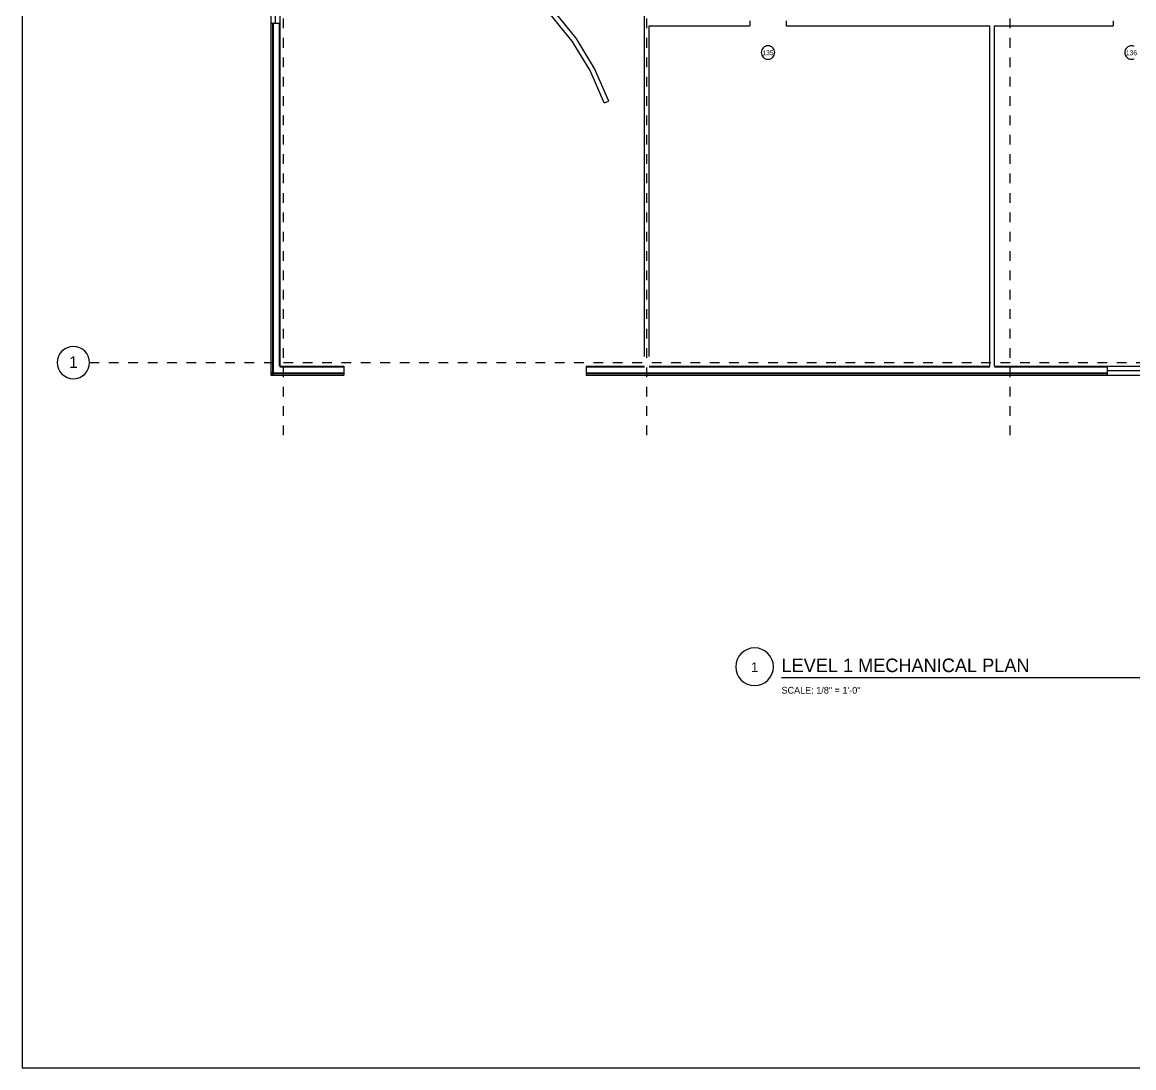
# Model space of a CAD drawing. Header units: inches. Extents: x 0.5 to 35.5, y 0.5 to 23.5.
# Drawn here: x 0.5 to 11.97, y 0.5 to 11.29 of the extents above; entities that cross this region are included whole.
import ezdxf
from ezdxf.enums import TextEntityAlignment as Align

# ---------------------------------------------------------------- set-up
doc = ezdxf.new("R2010")
doc.units = ezdxf.units.IN
doc.linetypes.add('DASHED', pattern=[0.125, 0.0833, -0.0417])
for name, color, linetype in [('A-ANNO-SYMB', 5, 'CONTINUOUS'), ('A-ANNO-TEXT', 3, 'CONTINUOUS'), ('A-GLAZ', 3, 'CONTINUOUS'), ('A-WALL', 2, 'CONTINUOUS'), ('G-ANNO-TTLB', 4, 'CONTINUOUS'), ('S-GRID', 1, 'CONTINUOUS')]:
    doc.layers.add(name, color=color, linetype=linetype)

msp = doc.modelspace()

# ---------------------------------------------------------------- linework, layer by layer
at = {"layer": 'A-ANNO-SYMB'}
for p, q in [((8.13686, 11.01621), (8.13046, 11.00442)), ((8.14534, 11.02649), (8.13686, 11.01621)), ((8.15562, 11.03497), (8.14534, 11.02649)), ((8.16741, 11.04137), (8.15562, 11.03497)), ((8.18045, 11.04542), (8.16741, 11.04137)), ((8.19444, 11.04683), (8.18045, 11.04542)), ((8.20844, 11.04542), (8.19444, 11.04683)), ((8.22148, 11.04137), (8.20844, 11.04542)), ((8.23327, 11.03497), (8.22148, 11.04137)), ((8.24355, 11.02649), (8.23327, 11.03497)), ((8.25203, 11.01621), (8.24355, 11.02649)), ((8.25843, 11.00442), (8.25203, 11.01621)), ((11.88686, 11.01621), (11.88046, 11.00442)), ((11.89534, 11.02649), (11.88686, 11.01621)), ((11.90562, 11.03497), (11.89534, 11.02649)), ((11.91741, 11.04137), (11.90562, 11.03497)), ((11.93045, 11.04542), (11.91741, 11.04137)), ((11.94444, 11.04683), (11.93045, 11.04542)), ((11.95844, 11.04542), (11.94444, 11.04683)), ((11.97148, 11.04137), (11.95844, 11.04542)), ((8.12641, 10.99138), (8.125, 10.97739)), ((8.125, 10.97739), (8.12641, 10.96339)), ((8.13046, 11.00442), (8.12641, 10.99138)), ((8.12641, 10.96339), (8.13046, 10.95036)), ((8.13046, 10.95036), (8.13686, 10.93856)), ((8.13686, 10.93856), (8.14534, 10.92828)), ((8.14534, 10.92828), (8.15562, 10.9198)), ((8.15562, 10.9198), (8.16741, 10.9134)), ((8.16741, 10.9134), (8.18045, 10.90935)), ((8.18045, 10.90935), (8.19444, 10.90794)), ((8.19444, 10.90794), (8.20844, 10.90935)), ((8.20844, 10.90935), (8.22148, 10.9134)), ((8.22148, 10.9134), (8.23327, 10.9198)), ((8.23327, 10.9198), (8.24355, 10.92828)), ((8.24355, 10.92828), (8.25203, 10.93856)), ((8.25203, 10.93856), (8.25843, 10.95036)), ((8.26248, 10.99138), (8.25843, 11.00442)), ((8.25843, 10.95036), (8.26248, 10.96339)), ((8.26389, 10.97739), (8.26248, 10.99138)), ((8.26248, 10.96339), (8.26389, 10.97739)), ((11.87641, 10.99138), (11.875, 10.97739)), ((11.875, 10.97739), (11.87641, 10.96339)), ((11.88046, 11.00442), (11.87641, 10.99138)), ((11.87641, 10.96339), (11.88046, 10.95036)), ((11.88046, 10.95036), (11.88686, 10.93856)), ((11.88686, 10.93856), (11.89534, 10.92828)), ((11.89534, 10.92828), (11.90562, 10.9198)), ((11.90562, 10.9198), (11.91741, 10.9134)), ((11.91741, 10.9134), (11.93045, 10.90935)), ((11.93045, 10.90935), (11.94444, 10.90794)), ((11.94444, 10.90794), (11.95844, 10.90935)), ((11.95844, 10.90935), (11.97148, 10.9134)), ((7.97987, 4.81805), (7.94684, 4.80013)), ((8.01637, 4.82938), (7.97987, 4.81805)), ((8.05556, 4.83333), (8.01637, 4.82938)), ((8.09474, 4.82938), (8.05556, 4.83333)), ((8.13124, 4.81805), (8.09474, 4.82938)), ((8.16427, 4.80013), (8.13124, 4.81805)), ((7.87639, 4.71458), (7.86506, 4.67808)), ((7.89432, 4.7476), (7.87639, 4.71458)), ((7.91806, 4.77638), (7.89432, 4.7476)), ((7.94684, 4.80013), (7.91806, 4.77638)), ((8.19305, 4.77638), (8.16427, 4.80013)), ((8.21679, 4.7476), (8.19305, 4.77638)), ((8.23472, 4.71458), (8.21679, 4.7476)), ((8.24605, 4.67808), (8.23472, 4.71458)), ((7.86506, 4.67808), (7.86111, 4.63889)), ((7.86111, 4.63889), (7.86506, 4.5997)), ((7.86506, 4.5997), (7.87639, 4.5632)), ((8.23472, 4.5632), (8.24605, 4.5997)), ((8.25, 4.63889), (8.24605, 4.67808)), ((8.24605, 4.5997), (8.25, 4.63889)), ((7.87639, 4.5632), (7.89432, 4.53017)), ((7.89432, 4.53017), (7.91806, 4.5014)), ((7.91806, 4.5014), (7.94684, 4.47765)), ((7.94684, 4.47765), (7.97987, 4.45972)), ((8.13124, 4.45972), (8.16427, 4.47765)), ((8.16427, 4.47765), (8.19305, 4.5014)), ((8.19305, 4.5014), (8.21679, 4.53017)), ((8.21679, 4.53017), (8.23472, 4.5632)), ((7.97987, 4.45972), (8.01637, 4.44839)), ((8.01637, 4.44839), (8.05556, 4.44444)), ((8.05556, 4.44444), (8.09474, 4.44839)), ((8.09474, 4.44839), (8.13124, 4.45972))]:
    msp.add_line(p, q, dxfattribs=at)
at = {"layer": 'A-ANNO-TEXT'}
msp.add_line((8.33333, 4.52778), (12.5, 4.52778), dxfattribs=at)
at = {"layer": 'A-GLAZ'}
for p, q in [((3.06489, 11.77778), (3.06489, 11.27778)), ((3.11111, 11.77778), (3.11111, 11.27778)), ((3.15734, 11.77778), (3.15734, 11.27778)), ((11.69444, 7.74067), (12.19444, 7.74067)), ((11.69444, 7.69444), (12.19444, 7.69444)), ((11.69444, 7.64822), (12.19444, 7.64822))]:
    msp.add_line(p, q, dxfattribs=at)
at = {"layer": 'A-WALL'}
for p, q in [((6.17297, 11.09542), (5.9508, 11.37119)), ((6.21451, 11.12464), (5.9882, 11.40554)), ((6.91905, 7.84028), (6.91905, 11.46528)), ((3.06489, 11.27778), (3.06489, 7.64822)), ((3.15734, 11.27778), (3.06489, 11.27778)), ((3.08181, 11.27778), (3.08181, 7.64822)), ((3.08832, 11.27778), (3.08832, 7.64822)), ((3.15082, 11.27778), (3.15082, 7.74067)), ((3.15734, 11.27778), (3.15734, 7.74067)), ((6.96984, 7.84028), (6.96984, 11.25239)), ((6.96984, 11.25239), (8.00694, 11.25239)), ((8.00694, 11.30317), (8.00694, 11.25239)), ((8.38194, 11.30317), (8.38194, 11.25239)), ((8.38194, 11.25239), (10.48155, 11.25239)), ((10.48155, 7.74067), (10.48155, 11.25239)), ((10.53234, 11.25239), (11.75694, 11.25239)), ((10.53234, 7.74067), (10.53234, 11.25239)), ((11.75694, 11.30317), (11.75694, 11.25239)), ((6.40379, 10.81413), (6.21451, 11.12464)), ((6.35879, 10.79059), (6.17297, 11.09542)), ((6.50474, 10.45965), (6.35879, 10.79059)), ((6.55246, 10.47702), (6.40379, 10.81413)), ((6.50474, 10.45965), (6.55246, 10.47702)), ((3.15734, 7.74067), (3.81944, 7.74067)), ((3.15734, 7.73416), (3.81944, 7.73416)), ((3.81944, 7.74067), (3.81944, 7.64822)), ((3.81944, 7.71788), (3.81944, 7.67101)), ((3.81944, 7.71788), (3.81944, 7.67101)), ((6.31944, 7.74067), (6.91905, 7.74067)), ((6.31944, 7.74067), (6.31944, 7.64822)), ((6.31944, 7.73416), (6.91905, 7.73416)), ((6.31944, 7.71788), (6.31944, 7.67101)), ((6.31944, 7.71788), (6.31944, 7.67101)), ((6.96984, 7.74067), (10.48155, 7.74067)), ((6.96984, 7.73416), (10.48155, 7.73416)), ((10.53234, 7.74067), (11.69444, 7.74067)), ((10.53234, 7.73416), (11.69444, 7.73416)), ((11.69444, 7.74067), (11.69444, 7.64822)), ((3.06489, 7.67166), (3.81944, 7.67166)), ((3.06489, 7.66515), (3.81944, 7.66515)), ((3.06489, 7.64822), (3.81944, 7.64822)), ((6.31944, 7.67166), (11.69444, 7.67166)), ((6.31944, 7.66515), (11.69444, 7.66515)), ((6.31944, 7.64822), (11.69444, 7.64822))]:
    msp.add_line(p, q, dxfattribs=at)
at = {"layer": 'G-ANNO-TTLB'}
for p, q in [((0.5, 23.5), (0.5, 0.5)), ((0.5, 0.5), (35.5, 0.5))]:
    msp.add_line(p, q, dxfattribs=at)
at = {"layer": 'S-GRID', "linetype": 'DASHED'}
for p, q in [((3.19444, 7.02778), (3.19444, 21.40278)), ((6.94444, 7.02778), (6.94444, 21.40278)), ((10.69444, 7.02778), (10.69444, 21.40278)), ((1.19444, 7.77778), (29.94444, 7.77778))]:
    msp.add_line(p, q, dxfattribs=at)
at = {"layer": 'S-GRID'}
for p, q in [((0.93459, 7.91598), (0.90993, 7.89563)), ((0.9629, 7.93135), (0.93459, 7.91598)), ((0.99419, 7.94106), (0.9629, 7.93135)), ((1.02778, 7.94444), (0.99419, 7.94106)), ((1.06137, 7.94106), (1.02778, 7.94444)), ((1.09265, 7.93135), (1.06137, 7.94106)), ((1.12096, 7.91598), (1.09265, 7.93135)), ((1.14563, 7.89563), (1.12096, 7.91598)), ((0.8645, 7.81137), (0.86111, 7.77778)), ((0.87421, 7.84265), (0.8645, 7.81137)), ((0.88958, 7.87096), (0.87421, 7.84265)), ((0.90993, 7.89563), (0.88958, 7.87096)), ((1.16598, 7.87096), (1.14563, 7.89563)), ((1.18135, 7.84265), (1.16598, 7.87096)), ((1.19106, 7.81137), (1.18135, 7.84265)), ((1.19444, 7.77778), (1.19106, 7.81137)), ((0.86111, 7.77778), (0.8645, 7.74419)), ((0.8645, 7.74419), (0.87421, 7.7129)), ((0.87421, 7.7129), (0.88958, 7.68459)), ((0.88958, 7.68459), (0.90993, 7.65993)), ((1.14563, 7.65993), (1.16598, 7.68459)), ((1.16598, 7.68459), (1.18135, 7.7129)), ((1.18135, 7.7129), (1.19106, 7.74419)), ((1.19106, 7.74419), (1.19444, 7.77778)), ((0.90993, 7.65993), (0.93459, 7.63958)), ((0.93459, 7.63958), (0.9629, 7.62421)), ((0.9629, 7.62421), (0.99419, 7.6145)), ((0.99419, 7.6145), (1.02778, 7.61111)), ((1.02778, 7.61111), (1.06137, 7.6145)), ((1.06137, 7.6145), (1.09265, 7.62421)), ((1.09265, 7.62421), (1.12096, 7.63958)), ((1.12096, 7.63958), (1.14563, 7.65993))]:
    msp.add_line(p, q, dxfattribs=at)

# ---------------------------------------------------------------- texts
at = {"layer": 'A-ANNO-SYMB'}
for s, height, p in [('135', 0.05, (8.19444, 10.94961)), ('136', 0.05, (11.94444, 10.94961)), ('1', 0.1, (8.05556, 4.58333))]:
    msp.add_text(s, height=height, dxfattribs=at).set_placement(p, align=Align.CENTER)
at = {"layer": 'A-ANNO-TEXT'}
for s, height, p in [('LEVEL 1 MECHANICAL PLAN', 0.14, (8.33333, 4.58333)), ('SCALE: 1/8" = 1\'-0"', 0.07, (8.33333, 4.36111))]:
    msp.add_text(s, height=height, dxfattribs=at).set_placement(p)
at = {"layer": 'S-GRID'}
msp.add_text('1', height=0.12, dxfattribs=at).set_placement((1.02778, 7.72222), align=Align.CENTER)

doc.saveas('drawing.dxf')
